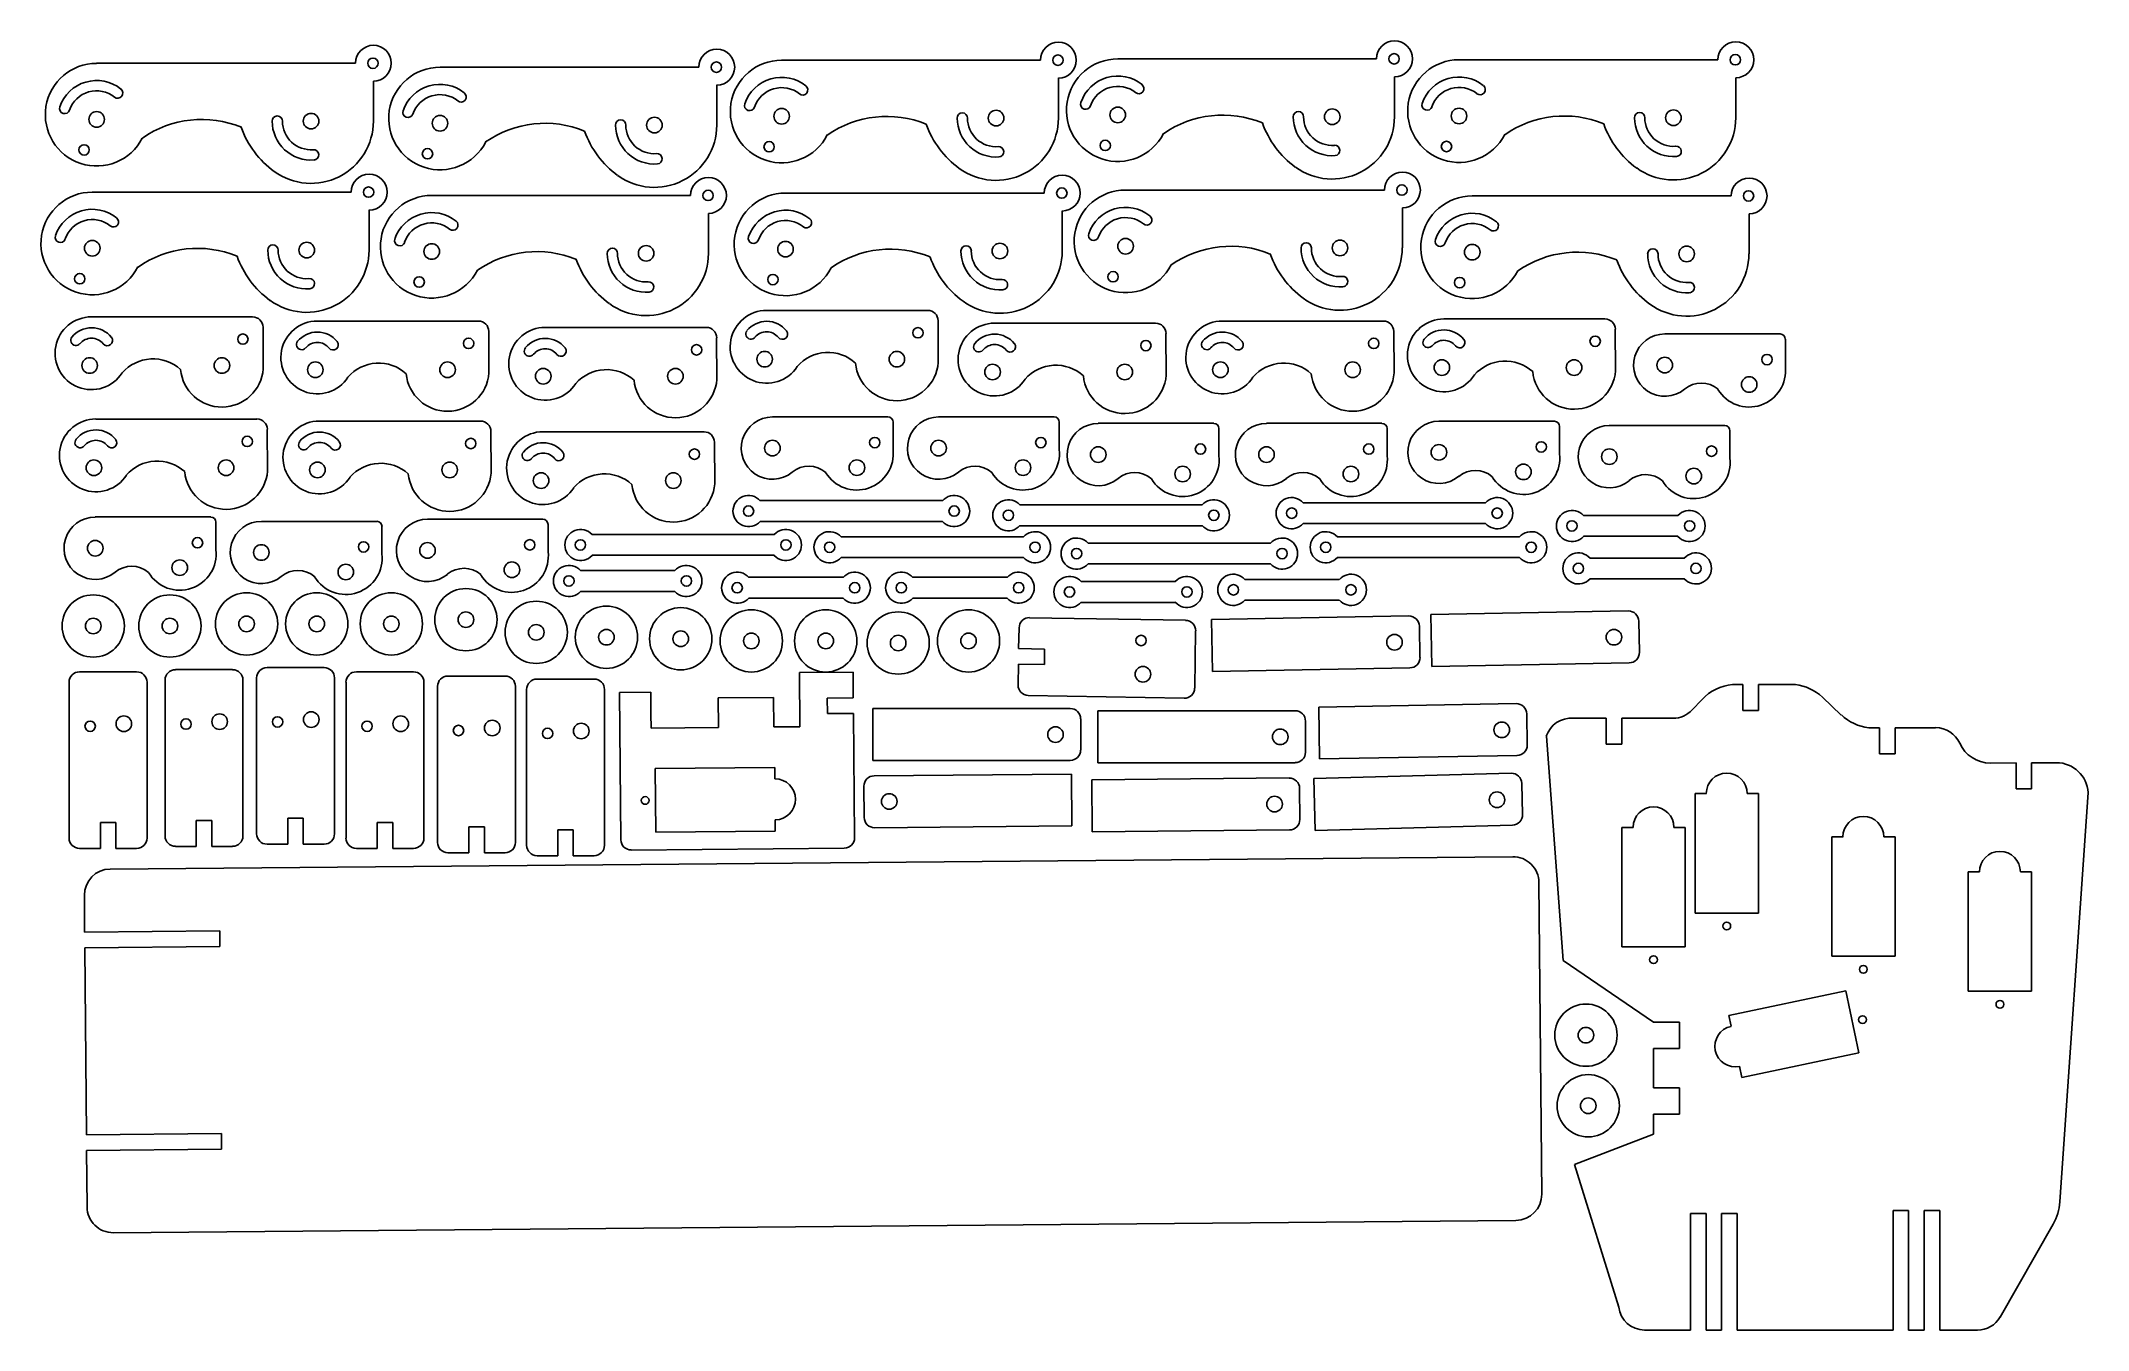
# Model space of a CAD drawing. Header units: inches. Extents: x -12.5 to 3, y -4.8 to 4.9.
import ezdxf

# ---------------------------------------------------------------- set-up
doc = ezdxf.new("R2010")
doc.units = ezdxf.units.IN
doc.header["$MEASUREMENT"] = 0

msp = doc.modelspace()

# ---------------------------------------------------------------- linework, layer by layer
at = {"color": 7, "linetype": 'Continuous', "lineweight": 25}
for p, q in [((-10.109, 4.765), (-12.071, 4.765)), ((-7.507, 4.735), (-9.469, 4.735)), ((-4.918, 4.788), (-6.88, 4.788)), ((-2.372, 4.798), (-4.333, 4.798)), ((-2.236, 4.359), (-2.236, 4.662)), ((0.215, 4.791), (-1.747, 4.791)), ((0.351, 4.352), (0.351, 4.655)), ((-9.974, 4.326), (-9.974, 4.629)), ((-7.372, 4.296), (-7.372, 4.6)), ((-4.783, 4.349), (-4.783, 4.653)), ((-10.142, 3.788), (-12.104, 3.788)), ((-7.57, 3.763), (-9.532, 3.763)), ((-4.89, 3.781), (-6.851, 3.781)), ((-2.312, 3.804), (-4.274, 3.804)), ((0.315, 3.759), (-1.647, 3.759)), ((-10.006, 3.349), (-10.006, 3.653)), ((-7.435, 3.324), (-7.435, 3.627)), ((-4.754, 3.342), (-4.754, 3.646)), ((-2.176, 3.365), (-2.176, 3.668)), ((0.451, 3.32), (0.451, 3.623)), ((-10.889, 2.843), (-12.11, 2.843)), ((-9.178, 2.811), (-10.399, 2.811)), ((-5.773, 2.891), (-6.994, 2.891)), ((-5.693, 2.498), (-5.694, 2.813)), ((-4.046, 2.795), (-5.267, 2.795)), ((-2.32, 2.811), (-3.541, 2.811)), ((-0.641, 2.827), (-1.862, 2.827)), ((-10.808, 2.449), (-10.81, 2.765)), ((-9.098, 2.417), (-9.099, 2.732)), ((-7.451, 2.762), (-8.672, 2.762)), ((-7.371, 2.369), (-7.373, 2.684)), ((-3.966, 2.401), (-3.968, 2.716)), ((-2.239, 2.417), (-2.241, 2.732)), ((-0.561, 2.433), (-0.563, 2.749)), ((0.686, 2.713), (-0.188, 2.713)), ((0.726, 2.466), (0.726, 2.674)), ((-10.856, 2.068), (-12.077, 2.068)), ((-9.162, 2.052), (-10.383, 2.052)), ((-6.075, 2.084), (-6.95, 2.084)), ((-6.036, 1.837), (-6.036, 2.045)), ((-4.816, 2.084), (-5.691, 2.084)), ((-4.777, 1.837), (-4.777, 2.045)), ((-3.606, 2.036), (-4.481, 2.036)), ((-2.331, 2.036), (-3.206, 2.036)), ((-1.024, 2.052), (-1.899, 2.052)), ((0.267, 2.019), (-0.608, 2.019)), ((-10.776, 1.675), (-10.778, 1.99)), ((-9.082, 1.658), (-9.083, 1.974)), ((-7.468, 1.972), (-8.688, 1.972)), ((-7.387, 1.578), (-7.389, 1.893)), ((-3.567, 1.789), (-3.567, 1.996)), ((-2.292, 1.789), (-2.292, 1.996)), ((-0.985, 1.805), (-0.985, 2.012)), ((0.306, 1.773), (0.306, 1.98)), ((-5.662, 1.45), (-7.043, 1.45)), ((-3.693, 1.418), (-5.074, 1.418)), ((-1.546, 1.434), (-2.927, 1.434)), ((-11.207, 1.326), (-12.082, 1.326)), ((-11.168, 1.079), (-11.168, 1.286)), ((-9.948, 1.293), (-10.823, 1.293)), ((-9.909, 1.046), (-9.909, 1.254)), ((-8.69, 1.309), (-9.564, 1.309)), ((-8.65, 1.062), (-8.65, 1.27)), ((-7.043, 1.293), (-5.662, 1.293)), ((-5.074, 1.26), (-3.693, 1.26)), ((-2.927, 1.276), (-1.546, 1.276)), ((-0.088, 1.337), (-0.803, 1.337)), ((-6.936, 1.193), (-8.317, 1.193)), ((-5.048, 1.176), (-6.429, 1.176)), ((-3.176, 1.127), (-4.557, 1.127)), ((-1.288, 1.176), (-2.669, 1.176)), ((-0.803, 1.18), (-0.088, 1.18)), ((-8.317, 1.036), (-6.936, 1.036)), ((-6.429, 1.018), (-5.048, 1.018)), ((-4.557, 0.97), (-3.176, 0.97)), ((-2.669, 1.018), (-1.288, 1.018)), ((-0.04, 1.014), (-0.754, 1.014)), ((-7.69, 0.92), (-8.404, 0.92)), ((-6.414, 0.869), (-7.129, 0.869)), ((-5.172, 0.869), (-5.886, 0.869)), ((-3.897, 0.837), (-4.611, 0.837)), ((-2.654, 0.853), (-3.369, 0.853)), ((-0.754, 0.857), (-0.04, 0.857)), ((-8.404, 0.762), (-7.69, 0.762)), ((-7.129, 0.712), (-6.414, 0.712)), ((-5.886, 0.712), (-5.172, 0.712)), ((-4.611, 0.679), (-3.897, 0.679)), ((-3.369, 0.696), (-2.654, 0.696)), ((-5.081, 0.486), (-5.084, 0.329)), ((-3.82, 0.543), (-5.001, 0.563)), ((-2.127, 0.576), (-3.623, 0.55)), ((-3.623, 0.55), (-3.616, 0.156)), ((-2.043, 0.262), (-2.047, 0.498)), ((-0.464, 0.614), (-1.96, 0.588)), ((-1.96, 0.588), (-1.953, 0.194)), ((-0.38, 0.301), (-0.384, 0.537)), ((-4.887, 0.325), (-5.084, 0.329)), ((-4.889, 0.207), (-4.887, 0.325)), ((-3.75, 0.03), (-3.743, 0.463)), ((-11.041, 0.169), (-11.474, 0.169)), ((-10.347, 0.185), (-10.78, 0.185)), ((-5.086, 0.211), (-5.088, 0.053)), ((-5.086, 0.211), (-4.889, 0.207)), ((-3.616, 0.156), (-2.12, 0.182)), ((-1.953, 0.194), (-0.457, 0.221)), ((-12.279, 0.074), (-12.279, -1.107)), ((-11.768, 0.153), (-12.201, 0.153)), ((-11.689, -1.107), (-11.689, 0.074)), ((-11.553, 0.09), (-11.553, -1.091)), ((-10.963, -1.091), (-10.963, 0.09)), ((-10.859, 0.106), (-10.859, -1.075)), ((-10.269, -1.075), (-10.269, 0.106)), ((-10.181, 0.074), (-10.181, -1.107)), ((-9.67, 0.153), (-10.103, 0.153)), ((-9.591, -1.107), (-9.591, 0.074)), ((-9.488, 0.042), (-9.488, -1.14)), ((-8.976, 0.12), (-9.409, 0.12)), ((-8.897, -1.14), (-8.897, 0.042)), ((-8.813, 0.019), (-8.813, -1.162)), ((-8.301, 0.098), (-8.734, 0.098)), ((-8.222, -1.162), (-8.222, 0.019)), ((-6.338, 0.151), (-6.746, 0.147)), ((-6.746, 0.147), (-6.743, -0.264)), ((-6.337, -0.045), (-6.338, 0.151)), ((0.404, 0.056), (0.326, 0.056)), ((0.404, -0.14), (0.404, 0.056)), ((0.522, 0.056), (0.522, -0.14)), ((0.803, 0.056), (0.522, 0.056)), ((-7.872, -0.002), (-8.109, -0.004)), ((-8.109, -0.004), (-8.099, -1.12)), ((-7.871, -0.167), (-7.872, -0.002)), ((-6.941, -0.041), (-7.361, -0.045)), ((-7.361, -0.045), (-7.359, -0.269)), ((-6.939, -0.265), (-6.941, -0.041)), ((-6.534, -0.046), (-6.337, -0.045)), ((-6.533, -0.164), (-6.534, -0.046)), ((-6.189, -0.125), (-6.189, -0.519)), ((-4.693, -0.125), (-6.189, -0.125)), ((-5.011, -0.027), (-3.83, -0.048)), ((-4.485, -0.142), (-4.485, -0.536)), ((-2.989, -0.142), (-4.485, -0.142)), ((-1.314, -0.088), (-2.81, -0.114)), ((-2.81, -0.114), (-2.803, -0.508)), ((0.095, -0.056), (0.018, -0.137)), ((0.522, -0.14), (0.404, -0.14)), ((1.15, -0.175), (1.007, -0.039)), ((-7.87, -0.274), (-7.871, -0.167)), ((-7.359, -0.269), (-7.87, -0.274)), ((-6.743, -0.264), (-6.939, -0.265)), ((-6.336, -0.163), (-6.533, -0.164)), ((-6.328, -1.104), (-6.336, -0.163)), ((-4.614, -0.44), (-4.614, -0.204)), ((-2.91, -0.457), (-2.91, -0.221)), ((-1.23, -0.402), (-1.234, -0.165)), ((-0.631, -0.199), (-0.881, -0.199)), ((-0.631, -0.396), (-0.631, -0.199)), ((-0.125, -0.199), (-0.513, -0.199)), ((-0.513, -0.199), (-0.513, -0.396)), ((1.439, -0.271), (1.358, -0.271)), ((1.439, -0.468), (1.439, -0.271)), ((1.557, -0.271), (1.557, -0.468)), ((1.865, -0.271), (1.557, -0.271)), ((-1.085, -0.335), (-0.957, -2.035)), ((-0.513, -0.396), (-0.631, -0.396)), ((-6.932, -0.573), (-7.838, -0.581)), ((-7.838, -0.581), (-7.833, -1.062)), ((-6.931, -0.659), (-6.932, -0.573)), ((-6.189, -0.519), (-4.693, -0.519)), ((-4.485, -0.536), (-2.989, -0.536)), ((-1.352, -0.616), (-2.847, -0.655)), ((-2.803, -0.508), (-1.307, -0.482)), ((1.557, -0.468), (1.439, -0.468)), ((2.474, -0.536), (2.279, -0.539)), ((2.474, -0.733), (2.474, -0.536)), ((2.592, -0.536), (2.592, -0.733)), ((2.781, -0.536), (2.592, -0.536)), ((-6.257, -0.714), (-6.255, -0.95)), ((-4.683, -0.622), (-6.179, -0.635)), ((-4.68, -1.015), (-4.683, -0.622)), ((-3.034, -0.652), (-4.53, -0.665)), ((-4.53, -0.665), (-4.527, -1.059)), ((-2.953, -0.966), (-2.955, -0.73)), ((-2.847, -0.655), (-2.837, -1.049)), ((-1.265, -0.929), (-1.271, -0.693)), ((0.042, -0.77), (0.042, -1.676)), ((0.128, -0.77), (0.042, -0.77)), ((0.522, -0.77), (0.437, -0.77)), ((0.522, -1.676), (0.522, -0.77)), ((2.592, -0.733), (2.474, -0.733)), ((2.806, -3.865), (3.02, -0.763)), ((-12.043, -0.989), (-12.043, -1.186)), ((-11.925, -0.989), (-12.043, -0.989)), ((-11.925, -1.186), (-11.925, -0.989)), ((-11.199, -0.973), (-11.317, -0.973)), ((-11.317, -0.973), (-11.317, -1.17)), ((-11.199, -1.17), (-11.199, -0.973)), ((-10.505, -0.957), (-10.623, -0.957)), ((-10.623, -0.957), (-10.623, -1.154)), ((-10.505, -1.154), (-10.505, -0.957)), ((-9.827, -0.989), (-9.945, -0.989)), ((-9.945, -0.989), (-9.945, -1.186)), ((-9.827, -1.186), (-9.827, -0.989)), ((-9.133, -1.021), (-9.251, -1.021)), ((-9.251, -1.021), (-9.251, -1.218)), ((-9.133, -1.218), (-9.133, -1.021)), ((-8.577, -1.044), (-8.577, -1.241)), ((-8.459, -1.044), (-8.577, -1.044)), ((-8.459, -1.241), (-8.459, -1.044)), ((-7.833, -1.062), (-6.928, -1.054)), ((-6.928, -1.054), (-6.929, -0.968)), ((-6.176, -1.029), (-4.68, -1.015)), ((-4.527, -1.059), (-3.031, -1.046)), ((-2.837, -1.049), (-1.342, -1.01)), ((-0.513, -1.026), (-0.513, -1.931)), ((-0.427, -1.026), (-0.513, -1.026)), ((-0.032, -1.026), (-0.118, -1.026)), ((-0.032, -1.931), (-0.032, -1.026)), ((-12.201, -1.186), (-12.043, -1.186)), ((-11.925, -1.186), (-11.768, -1.186)), ((-11.474, -1.17), (-11.317, -1.17)), ((-11.199, -1.17), (-11.041, -1.17)), ((-10.78, -1.154), (-10.623, -1.154)), ((-10.505, -1.154), (-10.347, -1.154)), ((-10.103, -1.186), (-9.945, -1.186)), ((-9.827, -1.186), (-9.67, -1.186)), ((-9.409, -1.218), (-9.251, -1.218)), ((-9.133, -1.218), (-8.976, -1.218)), ((-8.734, -1.241), (-8.577, -1.241)), ((-8.459, -1.241), (-8.301, -1.241)), ((-8.02, -1.198), (-6.406, -1.184)), ((1.077, -1.098), (1.077, -2.003)), ((1.163, -1.098), (1.077, -1.098)), ((1.557, -1.098), (1.472, -1.098)), ((1.557, -2.003), (1.557, -1.098)), ((-11.969, -1.342), (-1.34, -1.249)), ((2.112, -1.363), (2.112, -2.268)), ((2.198, -1.363), (2.112, -1.363)), ((2.592, -1.363), (2.507, -1.363)), ((2.592, -2.268), (2.592, -1.363)), ((-12.162, -1.82), (-12.164, -1.54)), ((-1.141, -1.444), (-1.12, -3.806)), ((0.042, -1.676), (0.522, -1.676)), ((-12.162, -1.82), (-11.138, -1.811)), ((-11.138, -1.811), (-11.137, -1.929)), ((-11.137, -1.929), (-12.161, -1.938)), ((-12.148, -3.356), (-12.161, -1.938)), ((-0.513, -1.931), (-0.032, -1.931)), ((1.077, -2.003), (1.557, -2.003)), ((-0.957, -2.035), (-0.272, -2.502)), ((1.184, -2.264), (0.298, -2.451)), ((1.184, -2.264), (1.283, -2.734)), ((2.112, -2.268), (2.592, -2.268)), ((0.298, -2.451), (0.316, -2.534)), ((-0.272, -2.502), (-0.075, -2.502)), ((-0.075, -2.502), (-0.075, -2.702)), ((-0.272, -2.702), (-0.272, -3)), ((-0.075, -2.702), (-0.272, -2.702)), ((1.283, -2.734), (0.397, -2.921)), ((0.379, -2.837), (0.397, -2.921)), ((-0.272, -3), (-0.075, -3)), ((-0.075, -3), (-0.075, -3.2)), ((-0.272, -3.2), (-0.272, -3.352)), ((-0.075, -3.2), (-0.272, -3.2)), ((-12.148, -3.356), (-11.125, -3.347)), ((-11.125, -3.347), (-11.124, -3.465)), ((-0.272, -3.352), (-0.871, -3.58)), ((-11.124, -3.465), (-12.147, -3.474)), ((-12.144, -3.903), (-12.147, -3.474)), ((-0.871, -3.58), (-0.536, -4.662)), ((-1.316, -4.005), (-11.945, -4.098)), ((0.007, -3.953), (0.125, -3.953)), ((0.007, -4.836), (0.007, -3.953)), ((0.125, -3.953), (0.125, -4.836)), ((0.243, -3.953), (0.361, -3.953)), ((0.243, -4.836), (0.243, -3.953)), ((0.361, -3.953), (0.361, -4.836)), ((1.542, -3.929), (1.66, -3.929)), ((1.542, -4.836), (1.542, -3.929)), ((1.66, -3.929), (1.66, -4.836)), ((1.778, -3.929), (1.897, -3.929)), ((1.778, -4.836), (1.778, -3.929)), ((1.897, -3.929), (1.897, -4.836)), ((2.353, -4.737), (2.755, -4.034)), ((-0.341, -4.836), (0.007, -4.836)), ((0.125, -4.836), (0.243, -4.836)), ((0.361, -4.836), (1.542, -4.836)), ((1.66, -4.836), (1.778, -4.836)), ((1.897, -4.836), (2.182, -4.836))]:
    msp.add_line(p, q, dxfattribs=at)
for centre, radius in [((-4.786, 4.788), 0.0394), ((-2.239, 4.798), 0.0394), ((0.347, 4.791), 0.0394), ((-9.977, 4.765), 0.0394), ((-7.375, 4.735), 0.0394), ((-12.071, 4.339), 0.0591), ((-10.446, 4.326), 0.0591), ((-9.469, 4.31), 0.0591), ((-7.844, 4.296), 0.0591), ((-6.88, 4.363), 0.0591), ((-5.255, 4.349), 0.0591), ((-4.333, 4.373), 0.0591), ((-2.708, 4.359), 0.0591), ((-1.747, 4.365), 0.0591), ((-0.122, 4.352), 0.0591), ((-12.166, 4.108), 0.0394), ((-9.564, 4.079), 0.0394), ((-6.975, 4.132), 0.0394), ((-4.428, 4.142), 0.0394), ((-1.842, 4.134), 0.0394), ((-10.01, 3.788), 0.0394), ((-7.438, 3.763), 0.0394), ((-4.757, 3.781), 0.0394), ((-2.18, 3.804), 0.0394), ((0.447, 3.759), 0.0394), ((-12.104, 3.363), 0.0591), ((-6.851, 3.356), 0.0591), ((-4.274, 3.378), 0.0591), ((-2.649, 3.365), 0.0591), ((-10.479, 3.349), 0.0591), ((-9.532, 3.338), 0.0591), ((-7.907, 3.324), 0.0591), ((-5.226, 3.342), 0.0591), ((-1.647, 3.333), 0.0591), ((-0.022, 3.32), 0.0591), ((-12.199, 3.132), 0.0394), ((-9.627, 3.107), 0.0394), ((-6.946, 3.125), 0.0394), ((-4.369, 3.147), 0.0394), ((-1.742, 3.102), 0.0394), ((-10.963, 2.674), 0.0394), ((-9.252, 2.642), 0.0394), ((-5.847, 2.722), 0.0394), ((-4.12, 2.625), 0.0394), ((-2.393, 2.642), 0.0394), ((-0.715, 2.658), 0.0394), ((-12.124, 2.474), 0.0591), ((-11.122, 2.474), 0.0591), ((-10.414, 2.442), 0.0591), ((-9.412, 2.442), 0.0591), ((-7.525, 2.593), 0.0394), ((-7.009, 2.522), 0.0591), ((-6.007, 2.522), 0.0591), ((-5.282, 2.425), 0.0591), ((-4.28, 2.425), 0.0591), ((-3.555, 2.442), 0.0591), ((-2.553, 2.442), 0.0591), ((-1.877, 2.458), 0.0591), ((-0.875, 2.458), 0.0591), ((-0.188, 2.477), 0.0591), ((0.587, 2.519), 0.0394), ((-8.687, 2.393), 0.0591), ((-7.685, 2.393), 0.0591), ((0.452, 2.33), 0.0591), ((-10.93, 1.899), 0.0394), ((-9.236, 1.883), 0.0394), ((-6.95, 1.848), 0.0591), ((-6.175, 1.89), 0.0394), ((-5.691, 1.848), 0.0591), ((-4.916, 1.89), 0.0394), ((-3.706, 1.841), 0.0394), ((-2.431, 1.841), 0.0394), ((-1.899, 1.816), 0.0591), ((-1.124, 1.857), 0.0394), ((0.167, 1.825), 0.0394), ((-12.092, 1.699), 0.0591), ((-11.09, 1.699), 0.0591), ((-10.398, 1.683), 0.0591), ((-9.396, 1.683), 0.0591), ((-7.541, 1.802), 0.0394), ((-6.31, 1.7), 0.0591), ((-5.051, 1.7), 0.0591), ((-4.481, 1.799), 0.0591), ((-3.841, 1.652), 0.0591), ((-3.206, 1.799), 0.0591), ((-2.566, 1.652), 0.0591), ((-1.259, 1.668), 0.0591), ((-0.608, 1.783), 0.0591), ((-8.703, 1.602), 0.0591), ((-7.701, 1.602), 0.0591), ((0.032, 1.636), 0.0591), ((-7.131, 1.371), 0.0394), ((-5.573, 1.371), 0.0394), ((-5.162, 1.339), 0.0394), ((-3.605, 1.339), 0.0394), ((-3.015, 1.355), 0.0394), ((-1.458, 1.355), 0.0394), ((-0.891, 1.258), 0.0394), ((0, 1.258), 0.0394), ((-12.082, 1.089), 0.0591), ((-11.307, 1.131), 0.0394), ((-10.823, 1.057), 0.0591), ((-10.048, 1.099), 0.0394), ((-9.564, 1.073), 0.0591), ((-8.789, 1.115), 0.0394), ((-8.405, 1.114), 0.0394), ((-6.848, 1.114), 0.0394), ((-6.517, 1.097), 0.0394), ((-4.96, 1.097), 0.0394), ((-4.645, 1.049), 0.0394), ((-3.088, 1.049), 0.0394), ((-2.757, 1.097), 0.0394), ((-1.2, 1.097), 0.0394), ((-11.441, 0.942), 0.0591), ((-10.183, 0.909), 0.0591), ((-8.924, 0.926), 0.0591), ((-0.842, 0.936), 0.0394), ((0.048, 0.936), 0.0394), ((-9.273, 0.548), 0.236), ((-8.492, 0.841), 0.0394), ((-7.602, 0.841), 0.0394), ((-7.217, 0.79), 0.0394), ((-6.326, 0.79), 0.0394), ((-5.974, 0.79), 0.0394), ((-5.084, 0.79), 0.0394), ((-4.699, 0.758), 0.0394), ((-3.809, 0.758), 0.0394), ((-3.457, 0.774), 0.0394), ((-2.566, 0.774), 0.0394), ((-12.097, 0.5), 0.236), ((-11.516, 0.5), 0.236), ((-10.935, 0.516), 0.236), ((-10.403, 0.516), 0.236), ((-9.838, 0.516), 0.236), ((-8.74, 0.452), 0.236), ((-8.208, 0.415), 0.236), ((-7.645, 0.403), 0.236), ((-7.11, 0.387), 0.236), ((-6.546, 0.387), 0.236), ((-5.464, 0.387), 0.236), ((-12.097, 0.5), 0.0591), ((-11.516, 0.5), 0.0591), ((-10.935, 0.516), 0.0591), ((-10.403, 0.516), 0.0591), ((-9.838, 0.516), 0.0591), ((-9.273, 0.548), 0.0591), ((-8.74, 0.452), 0.0591), ((-8.208, 0.415), 0.0591), ((-5.997, 0.371), 0.236), ((-0.573, 0.415), 0.0591), ((-7.645, 0.403), 0.0591), ((-7.11, 0.387), 0.0591), ((-6.546, 0.387), 0.0591), ((-5.997, 0.371), 0.0591), ((-5.464, 0.387), 0.0591), ((-4.156, 0.39), 0.0394), ((-2.236, 0.377), 0.0591), ((-4.142, 0.134), 0.0591), ((-10.445, -0.209), 0.0591), ((-12.12, -0.26), 0.0394), ((-11.865, -0.241), 0.0591), ((-11.394, -0.243), 0.0394), ((-11.139, -0.225), 0.0591), ((-10.7, -0.227), 0.0394), ((-10.022, -0.26), 0.0394), ((-9.767, -0.241), 0.0591), ((-9.329, -0.292), 0.0394), ((-9.073, -0.273), 0.0591), ((-8.654, -0.314), 0.0394), ((-8.399, -0.296), 0.0591), ((-4.805, -0.323), 0.0591), ((-3.102, -0.34), 0.0591), ((-1.423, -0.287), 0.0591), ((-6.065, -0.83), 0.0591), ((-1.459, -0.817), 0.0591), ((-7.914, -0.822), 0.0295), ((-3.145, -0.85), 0.0591), ((0.282, -1.774), 0.0295), ((-0.273, -2.029), 0.0295), ((1.317, -2.102), 0.0295), ((-0.785, -2.601), 0.236), ((1.311, -2.483), 0.0295), ((2.352, -2.367), 0.0295), ((-0.785, -2.601), 0.0591), ((-0.768, -3.136), 0.236), ((-0.768, -3.136), 0.0591)]:
    msp.add_circle(centre, radius, dxfattribs=at)
for centre, radius, start, end in [((-9.974, 4.765), 0.136, 270, 180), ((-7.372, 4.735), 0.136, 270, 180), ((-4.783, 4.788), 0.136, 270, 180), ((-2.236, 4.798), 0.136, 270, 180), ((0.351, 4.791), 0.136, 270, 180), ((-12.071, 4.375), 0.389, 90, 332.7916), ((-9.469, 4.346), 0.389, 90, 332.7916), ((-6.88, 4.399), 0.389, 90, 332.7916), ((-6.88, 4.363), 0.295, 51.3778, 161.1842), ((-4.333, 4.409), 0.389, 90, 332.7916), ((-4.333, 4.373), 0.295, 51.3778, 161.1842), ((-1.747, 4.402), 0.389, 90, 332.7916), ((-1.747, 4.365), 0.295, 51.3778, 161.1842), ((-12.071, 4.339), 0.295, 51.3778, 161.1842), ((-12.071, 4.339), 0.217, 51.3778, 161.1842), ((-11.912, 4.539), 0.0394, 231.3778, 51.3778), ((-9.469, 4.31), 0.295, 51.3778, 161.1842), ((-9.469, 4.31), 0.217, 51.3778, 161.1842), ((-9.31, 4.51), 0.0394, 231.3778, 51.3778), ((-6.88, 4.363), 0.217, 51.3778, 161.1842), ((-6.721, 4.563), 0.0394, 231.3778, 51.3778), ((-4.333, 4.373), 0.217, 51.3778, 161.1842), ((-4.174, 4.573), 0.0394, 231.3778, 51.3778), ((-1.747, 4.365), 0.217, 51.3778, 161.1842), ((-1.587, 4.565), 0.0394, 231.3778, 51.3778), ((-12.313, 4.422), 0.0394, 161.1842, 341.1842), ((-10.702, 4.326), 0.0394, 0, 180), ((-9.712, 4.393), 0.0394, 161.1842, 341.1842), ((-7.123, 4.445), 0.0394, 161.1842, 341.1842), ((-6.084, 3.575), 0.787, 67.6114, 124.9072), ((-5.511, 4.349), 0.0394, 0, 180), ((-5.255, 4.349), 0.295, 180, 274.3331), ((-5.255, 4.349), 0.472, 233.8121, 0), ((-5.255, 4.349), 0.217, 180, 274.3331), ((-4.576, 4.455), 0.0394, 161.1842, 341.1842), ((-3.537, 3.585), 0.787, 67.6114, 124.9072), ((-2.964, 4.359), 0.0394, 0, 180), ((-2.708, 4.359), 0.295, 180, 274.3331), ((-2.708, 4.359), 0.472, 233.8121, 0), ((-2.708, 4.359), 0.217, 180, 274.3331), ((-1.989, 4.448), 0.0394, 161.1842, 341.1842), ((-0.95, 3.578), 0.787, 67.6114, 124.9072), ((-0.378, 4.352), 0.0394, 0, 180), ((-0.122, 4.352), 0.295, 180, 274.3331), ((-0.122, 4.352), 0.472, 233.8121, 0), ((-0.122, 4.352), 0.217, 180, 274.3331), ((-11.274, 3.552), 0.787, 67.6114, 124.9072), ((-10.307, 4.516), 0.709, 199.4967, 233.8121), ((-10.446, 4.326), 0.295, 180, 274.3331), ((-10.446, 4.326), 0.472, 233.8121, 0), ((-10.446, 4.326), 0.217, 180, 274.3331), ((-8.673, 3.523), 0.787, 67.6114, 124.9072), ((-7.705, 4.487), 0.709, 199.4967, 233.8121), ((-8.1, 4.296), 0.0394, 360, 180), ((-7.844, 4.296), 0.295, 180, 274.3331), ((-7.844, 4.296), 0.472, 233.8121, 0), ((-7.844, 4.296), 0.217, 180, 274.3331), ((-5.116, 4.54), 0.709, 199.4967, 233.8121), ((-2.569, 4.55), 0.709, 199.4967, 233.8121), ((0.018, 4.542), 0.709, 199.4967, 233.8121), ((-10.427, 4.07), 0.0394, 274.3331, 94.3331), ((-7.825, 4.041), 0.0394, 274.3331, 94.3331), ((-5.236, 4.094), 0.0394, 274.3331, 94.3331), ((-2.689, 4.104), 0.0394, 274.3331, 94.3331), ((-0.102, 4.097), 0.0394, 274.3331, 94.3331), ((-10.006, 3.788), 0.136, 270, 180), ((-7.435, 3.763), 0.136, 270, 180), ((-4.754, 3.781), 0.136, 270, 180), ((-2.176, 3.804), 0.136, 270, 180), ((0.451, 3.759), 0.136, 270, 180), ((-12.104, 3.399), 0.389, 90, 332.7916), ((-9.532, 3.374), 0.389, 90, 332.7916), ((-6.851, 3.392), 0.389, 90, 332.7916), ((-4.274, 3.415), 0.389, 90, 332.7916), ((-1.647, 3.37), 0.389, 90, 332.7916), ((-12.104, 3.363), 0.295, 51.3778, 161.1842), ((-12.104, 3.363), 0.217, 51.3778, 161.1842), ((-11.944, 3.563), 0.0394, 231.3778, 51.3778), ((-9.532, 3.338), 0.295, 51.3778, 161.1842), ((-9.372, 3.538), 0.0394, 231.3778, 51.3778), ((-6.851, 3.356), 0.295, 51.3778, 161.1842), ((-6.851, 3.356), 0.217, 51.3778, 161.1842), ((-6.692, 3.556), 0.0394, 231.3778, 51.3778), ((-4.274, 3.378), 0.295, 51.3778, 161.1842), ((-4.274, 3.378), 0.217, 51.3778, 161.1842), ((-4.114, 3.578), 0.0394, 231.3778, 51.3778), ((-1.647, 3.333), 0.295, 51.3778, 161.1842), ((-12.346, 3.445), 0.0394, 161.1842, 341.1842), ((-9.774, 3.42), 0.0394, 161.1842, 341.1842), ((-9.532, 3.338), 0.217, 51.3778, 161.1842), ((-7.094, 3.438), 0.0394, 161.1842, 341.1842), ((-4.516, 3.461), 0.0394, 161.1842, 341.1842), ((-1.889, 3.416), 0.0394, 161.1842, 341.1842), ((-1.647, 3.333), 0.217, 51.3778, 161.1842), ((-1.487, 3.533), 0.0394, 231.3778, 51.3778), ((-11.307, 2.575), 0.787, 67.6114, 124.9072), ((-10.339, 3.54), 0.709, 199.4967, 233.8121), ((-10.735, 3.349), 0.0394, 0, 180), ((-10.479, 3.349), 0.295, 180, 274.3331), ((-10.479, 3.349), 0.472, 233.8121, 0), ((-10.479, 3.349), 0.217, 180, 274.3331), ((-8.735, 2.55), 0.787, 67.6114, 124.9072), ((-7.768, 3.515), 0.709, 199.4967, 233.8121), ((-8.163, 3.324), 0.0394, 360, 180), ((-7.907, 3.324), 0.295, 180, 274.3331), ((-7.907, 3.324), 0.472, 233.8121, 0), ((-7.907, 3.324), 0.217, 180, 274.3331), ((-6.055, 2.569), 0.787, 67.6114, 124.9072), ((-5.087, 3.533), 0.709, 199.4967, 233.8121), ((-5.482, 3.342), 0.0394, 0, 180), ((-5.226, 3.342), 0.295, 180, 274.3331), ((-5.226, 3.342), 0.472, 233.8121, 0), ((-5.226, 3.342), 0.217, 180, 274.3331), ((-3.477, 2.591), 0.787, 67.6114, 124.9072), ((-2.509, 3.556), 0.709, 199.4967, 233.8121), ((-2.905, 3.365), 0.0394, 360, 180), ((-2.649, 3.365), 0.295, 180, 274.3331), ((-2.649, 3.365), 0.472, 233.8121, 0), ((-2.649, 3.365), 0.217, 180, 274.3331), ((-0.85, 2.546), 0.787, 67.6114, 124.9072), ((0.118, 3.51), 0.709, 199.4967, 233.8121), ((-0.278, 3.32), 0.0394, 0, 180), ((-0.022, 3.32), 0.295, 180, 274.3331), ((-0.022, 3.32), 0.472, 233.8121, 0), ((-0.022, 3.32), 0.217, 180, 274.3331), ((-10.459, 3.094), 0.0394, 274.3331, 94.3331), ((-7.888, 3.069), 0.0394, 274.3331, 94.3331), ((-5.207, 3.087), 0.0394, 274.3331, 94.3331), ((-2.629, 3.11), 0.0394, 274.3331, 94.3331), ((-0.002, 3.065), 0.0394, 274.3331, 94.3331), ((-12.11, 2.567), 0.276, 90, 327.3682), ((-10.889, 2.764), 0.0787, 0.3011, 90), ((-10.399, 2.535), 0.276, 90, 327.3682), ((-9.178, 2.732), 0.0787, 0.3011, 90), ((-6.994, 2.616), 0.276, 90, 327.3682), ((-6.994, 2.616), 0.193, 38.6104, 140.6138), ((-5.773, 2.813), 0.0787, 0.3011, 90), ((-5.267, 2.519), 0.276, 90, 327.3682), ((-4.046, 2.716), 0.0787, 0.3011, 90), ((-3.541, 2.535), 0.276, 90, 327.3682), ((-2.32, 2.732), 0.0787, 0.3011, 90), ((-1.862, 2.551), 0.276, 90, 327.3682), ((-0.641, 2.748), 0.0787, 0.3011, 90), ((-12.228, 2.665), 0.0394, 140.6138, 320.6138), ((-12.11, 2.567), 0.193, 38.6104, 140.6138), ((-12.11, 2.567), 0.114, 38.6104, 140.6138), ((-11.99, 2.663), 0.0394, 218.6104, 38.6104), ((-10.518, 2.633), 0.0394, 140.6138, 320.6138), ((-10.399, 2.535), 0.193, 38.6104, 140.6138), ((-10.399, 2.535), 0.114, 38.6104, 140.6138), ((-10.279, 2.631), 0.0394, 218.6104, 38.6104), ((-8.672, 2.487), 0.276, 90, 327.3682), ((-8.672, 2.487), 0.193, 38.6104, 140.6138), ((-7.451, 2.684), 0.0787, 0.3011, 90), ((-7.112, 2.713), 0.0394, 140.6138, 320.6138), ((-6.994, 2.616), 0.114, 38.6104, 140.6138), ((-6.874, 2.712), 0.0394, 218.6104, 38.6104), ((-5.386, 2.616), 0.0394, 140.6138, 320.6138), ((-5.267, 2.519), 0.193, 38.6104, 140.6138), ((-5.147, 2.615), 0.0394, 218.6104, 38.6104), ((-3.659, 2.633), 0.0394, 140.6138, 320.6138), ((-3.541, 2.535), 0.193, 38.6104, 140.6138), ((-3.541, 2.535), 0.114, 38.6104, 140.6138), ((-3.421, 2.631), 0.0394, 218.6104, 38.6104), ((-1.981, 2.649), 0.0394, 140.6138, 320.6138), ((-1.862, 2.551), 0.193, 38.6104, 140.6138), ((-1.862, 2.551), 0.114, 38.6104, 140.6138), ((-1.742, 2.647), 0.0394, 218.6104, 38.6104), ((-0.188, 2.477), 0.236, 90, 309.6338), ((0.686, 2.674), 0.0394, 0, 90), ((-11.644, 2.213), 0.311, 47.9327, 138.5906), ((-9.934, 2.181), 0.311, 47.9327, 138.5906), ((-8.791, 2.584), 0.0394, 140.6138, 320.6138), ((-8.672, 2.487), 0.114, 38.6104, 140.6138), ((-8.552, 2.583), 0.0394, 218.6104, 38.6104), ((-6.529, 2.262), 0.311, 47.9327, 138.5906), ((-6.007, 2.522), 0.315, 185.4366, 355.5094), ((-5.267, 2.519), 0.114, 38.6104, 140.6138), ((-3.075, 2.181), 0.311, 47.9327, 138.5906), ((-1.397, 2.197), 0.311, 47.9327, 138.5906), ((-11.122, 2.474), 0.315, 185.4366, 355.5094), ((-9.412, 2.442), 0.315, 185.4366, 355.5094), ((-8.207, 2.132), 0.311, 47.9327, 138.5906), ((-7.685, 2.393), 0.315, 185.4366, 355.5094), ((-4.802, 2.165), 0.311, 47.9327, 138.5906), ((-4.28, 2.425), 0.315, 185.4366, 355.5094), ((-2.553, 2.442), 0.315, 185.4366, 355.5094), ((-0.875, 2.458), 0.315, 185.4366, 355.5094), ((0.088, 2.144), 0.197, 49.4197, 129.6338), ((0.452, 2.435), 0.276, 211.0101, 6.5272), ((-12.077, 1.793), 0.276, 90, 327.3682), ((-10.856, 1.99), 0.0787, 0.3011, 90), ((-10.383, 1.777), 0.276, 90, 327.3682), ((-9.162, 1.974), 0.0787, 0.3011, 90), ((-6.95, 1.848), 0.236, 90, 309.6338), ((-6.075, 2.045), 0.0394, 0, 90), ((-5.691, 1.848), 0.236, 90, 309.6338), ((-4.816, 2.045), 0.0394, 0, 90), ((-4.481, 1.799), 0.236, 90, 309.6338), ((-3.606, 1.996), 0.0394, 0, 90), ((-3.206, 1.799), 0.236, 90, 309.6338), ((-2.331, 1.996), 0.0394, 0, 90), ((-1.899, 1.816), 0.236, 90, 309.6338), ((-1.024, 2.012), 0.0394, 0, 90), ((-0.608, 1.783), 0.236, 90, 309.6338), ((0.267, 1.98), 0.0394, 0, 90), ((-12.196, 1.89), 0.0394, 140.6138, 320.6138), ((-12.077, 1.793), 0.193, 38.6104, 140.6138), ((-12.077, 1.793), 0.114, 38.6104, 140.6138), ((-11.958, 1.889), 0.0394, 218.6104, 38.6104), ((-10.501, 1.874), 0.0394, 140.6138, 320.6138), ((-10.383, 1.777), 0.193, 38.6104, 140.6138), ((-10.383, 1.777), 0.114, 38.6104, 140.6138), ((-10.263, 1.872), 0.0394, 218.6104, 38.6104), ((-8.688, 1.696), 0.276, 90, 327.3682), ((-8.688, 1.696), 0.193, 38.6104, 140.6138), ((-7.468, 1.893), 0.0787, 0.3011, 90), ((-11.612, 1.439), 0.311, 47.9327, 138.5906), ((-9.918, 1.422), 0.311, 47.9327, 138.5906), ((-8.807, 1.793), 0.0394, 140.6138, 320.6138), ((-8.688, 1.696), 0.114, 38.6104, 140.6138), ((-8.569, 1.792), 0.0394, 218.6104, 38.6104), ((-6.674, 1.514), 0.197, 49.4197, 129.6338), ((-6.31, 1.806), 0.276, 211.0101, 6.5272), ((-5.415, 1.514), 0.197, 49.4197, 129.6338), ((-5.051, 1.806), 0.276, 211.0101, 6.5272), ((-3.841, 1.757), 0.276, 211.0101, 6.5272), ((-2.566, 1.757), 0.276, 211.0101, 6.5272), ((-1.259, 1.773), 0.276, 211.0101, 6.5272), ((0.032, 1.741), 0.276, 211.0101, 6.5272), ((-11.09, 1.699), 0.315, 185.4366, 355.5094), ((-9.396, 1.683), 0.315, 185.4366, 355.5094), ((-8.223, 1.342), 0.311, 47.9327, 138.5906), ((-7.701, 1.602), 0.315, 185.4366, 355.5094), ((-4.205, 1.466), 0.197, 49.4197, 129.6338), ((-2.93, 1.466), 0.197, 49.4197, 129.6338), ((-1.623, 1.482), 0.197, 49.4197, 129.6338), ((-0.332, 1.45), 0.197, 49.4197, 129.6338), ((-7.131, 1.371), 0.118, 41.8103, 318.1897), ((-5.573, 1.371), 0.118, 221.8103, 138.1897), ((-5.162, 1.339), 0.118, 41.8103, 318.1897), ((-3.605, 1.339), 0.118, 221.8103, 138.1897), ((-3.015, 1.355), 0.118, 41.8103, 318.1897), ((-1.458, 1.355), 0.118, 221.8103, 138.1897), ((-12.082, 1.089), 0.236, 90, 309.6338), ((-11.207, 1.286), 0.0394, 0, 90), ((-10.823, 1.057), 0.236, 90, 309.6338), ((-9.948, 1.254), 0.0394, 0, 90), ((-9.564, 1.073), 0.236, 90, 309.6338), ((-8.69, 1.27), 0.0394, 0, 90), ((-0.891, 1.258), 0.118, 41.8103, 318.1897), ((0, 1.258), 0.118, 221.8103, 138.1897), ((-8.405, 1.114), 0.118, 41.8103, 318.1897), ((-6.848, 1.114), 0.118, 221.8103, 138.1897), ((-6.517, 1.097), 0.118, 41.8103, 318.1897), ((-4.96, 1.097), 0.118, 221.8103, 138.1897), ((-4.645, 1.049), 0.118, 41.8103, 318.1897), ((-3.088, 1.049), 0.118, 221.8103, 138.1897), ((-2.757, 1.097), 0.118, 41.8103, 318.1897), ((-1.2, 1.097), 0.118, 221.8103, 138.1897), ((-11.806, 0.756), 0.197, 49.4197, 129.6338), ((-11.441, 1.047), 0.276, 211.0101, 6.5272), ((-10.183, 1.015), 0.276, 211.0101, 6.5272), ((-9.288, 0.74), 0.197, 49.4197, 129.6338), ((-8.924, 1.031), 0.276, 211.0101, 6.5272), ((-8.492, 0.841), 0.118, 41.8103, 318.1897), ((-7.602, 0.841), 0.118, 221.8103, 138.1897), ((-0.842, 0.936), 0.118, 41.8103, 318.1897), ((0.048, 0.936), 0.118, 221.8103, 138.1897), ((-10.547, 0.724), 0.197, 49.4197, 129.6338), ((-7.217, 0.79), 0.118, 41.8103, 318.1897), ((-6.326, 0.79), 0.118, 221.8103, 138.1897), ((-5.974, 0.79), 0.118, 41.8103, 318.1897), ((-5.084, 0.79), 0.118, 221.8103, 138.1897), ((-4.699, 0.758), 0.118, 41.8103, 318.1897), ((-3.809, 0.758), 0.118, 221.8103, 138.1897), ((-3.457, 0.774), 0.118, 41.8103, 318.1897), ((-2.566, 0.774), 0.118, 221.8103, 138.1897), ((-5.002, 0.485), 0.0787, 89, 179), ((-3.821, 0.464), 0.0787, 359, 89), ((-2.126, 0.497), 0.0787, 1, 91), ((-0.463, 0.535), 0.0787, 1, 91), ((-11.474, 0.09), 0.0787, 90, 180), ((-11.041, 0.09), 0.0787, 0, 90), ((-10.78, 0.106), 0.0787, 90, 180), ((-10.347, 0.106), 0.0787, 0, 90), ((-2.121, 0.261), 0.0787, 271, 1), ((-0.459, 0.299), 0.0787, 271, 1), ((-12.201, 0.074), 0.0787, 90, 180), ((-11.768, 0.074), 0.0787, 0, 90), ((-10.103, 0.074), 0.0787, 90, 180), ((-9.67, 0.074), 0.0787, 0, 90), ((-9.409, 0.042), 0.0787, 90, 180), ((-8.976, 0.042), 0.0787, 0, 90), ((-8.734, 0.019), 0.0787, 90, 180), ((-8.301, 0.019), 0.0787, 0, 90), ((-5.01, 0.052), 0.0787, 179, 269), ((-3.829, 0.031), 0.0787, 269, 359), ((0.358, -0.304), 0.361, 95.0296, 136.6627), ((0.759, -0.302), 0.361, 46.6627, 83.0759), ((-4.693, -0.204), 0.0787, 0, 90), ((-2.989, -0.221), 0.0787, 0, 90), ((-1.313, -0.167), 0.0787, 1, 91), ((-0.125, -0.002), 0.197, 270, 316.6627), ((-0.898, -0.396), 0.197, 85.1241, 162.1429), ((1.398, 0.088), 0.361, 226.6627, 263.6722), ((1.865, -0.47), 0.2, 24.1919, 90), ((-4.693, -0.44), 0.0787, 270, 0), ((-2.989, -0.457), 0.0787, 270, 0), ((-1.309, -0.403), 0.0787, 271, 1), ((2.28, -0.284), 0.255, 204.1919, 269.6805), ((-1.35, -0.695), 0.0787, 1.5, 91.5), ((0.282, -0.77), 0.155, 0, 180), ((2.781, -0.775), 0.239, 2.946, 90), ((-6.93, -0.814), 0.155, 270.5, 90.5), ((-6.178, -0.714), 0.0787, 90.5, 180.5), ((-3.034, -0.731), 0.0787, 0.5, 90.5), ((-1.344, -0.931), 0.0787, 271.5, 1.5), ((-0.273, -1.026), 0.155, 0, 180), ((-10.78, -1.075), 0.0787, 180, 270), ((-10.347, -1.075), 0.0787, 270, 0), ((-6.176, -0.95), 0.0787, 180.5, 270.5), ((-3.032, -0.967), 0.0787, 270.5, 0.5), ((1.317, -1.098), 0.155, 0, 180), ((-12.201, -1.107), 0.0787, 180, 270), ((-11.768, -1.107), 0.0787, 270, 0), ((-11.474, -1.091), 0.0787, 180, 270), ((-11.041, -1.091), 0.0787, 270, 0), ((-10.103, -1.107), 0.0787, 180, 270), ((-9.67, -1.107), 0.0787, 270, 0), ((-9.409, -1.14), 0.0787, 180, 270), ((-8.976, -1.14), 0.0787, 270, 0), ((-8.734, -1.162), 0.0787, 180, 270), ((-8.301, -1.162), 0.0787, 270, 0), ((-8.02, -1.119), 0.0787, 180.5, 270.5), ((-6.406, -1.105), 0.0787, 270.5, 0.5), ((2.352, -1.363), 0.155, 0, 180), ((-11.967, -1.539), 0.197, 90.5, 180.5), ((-1.338, -1.446), 0.197, 0.5, 90.5), ((0.347, -2.686), 0.155, 101.8887, 281.8887), ((-1.317, -3.808), 0.197, 270.5, 0.5), ((2.413, -3.838), 0.394, 330.2643, 356.0513), ((-11.947, -3.901), 0.197, 180.5, 270.5), ((-0.341, -4.639), 0.197, 186.6809, 270), ((2.182, -4.639), 0.197, 270, 330.2643)]:
    msp.add_arc(centre, radius, start, end, dxfattribs=at)

doc.saveas('drawing.dxf')
